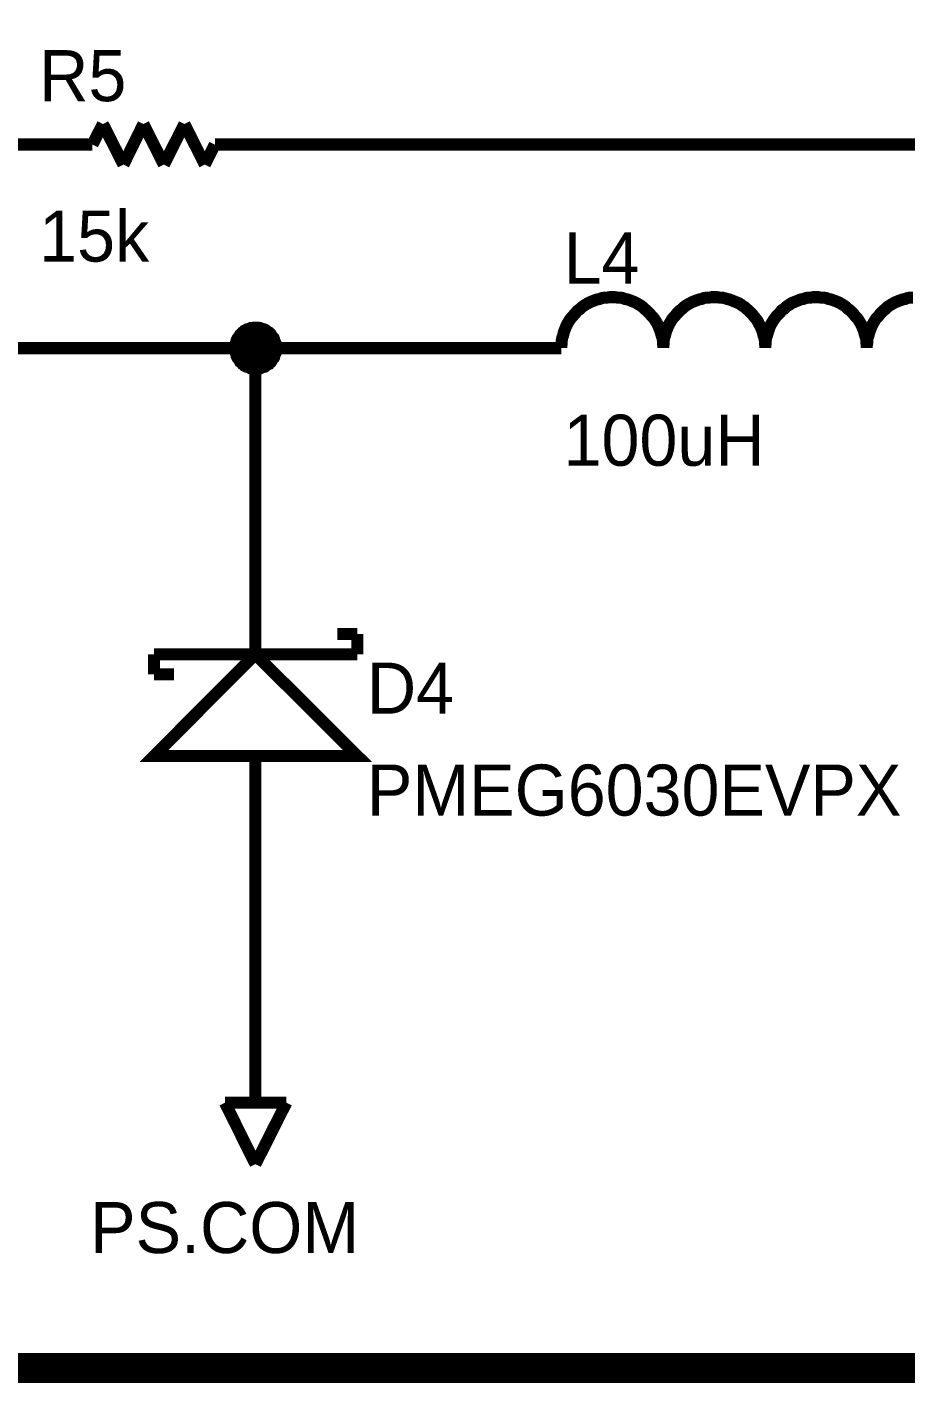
# Model space of a CAD drawing. Header units: inches. Extents: x 0 to 11, y 0 to 8.5.
# Drawn here: x 3.676 to 4.539, y 6.285 to 7.615 of the extents above; entities that cross this region are included whole.
import ezdxf

# ---------------------------------------------------------------- set-up
doc = ezdxf.new("R2010")
doc.units = ezdxf.units.IN
doc.header["$MEASUREMENT"] = 0
doc.layers.add('Sheet', color=255, linetype='Continuous')

msp = doc.modelspace()

# ---------------------------------------------------------------- linework, layer by layer
at = {"layer": 'Sheet'}
for points, const_width in [([(0.6013, 7.8999), (5.6001, 7.8999), (5.6001, 6.2999), (0.6013, 6.2999), (0.6013, 7.8999)], 0.0295), ([(4.0004, 6.9), (3.9003, 6.9996), (3.8007, 6.9), (4.0004, 6.9)], 0.0118), ([(4.0004, 6.9), (3.9003, 6.9996), (3.8007, 6.9), (4.0004, 6.9)], 0.0039)]:
    msp.add_lwpolyline(points, close=True, dxfattribs=dict(at, const_width=const_width))
for points, const_width in [([(3.7506, 7.5197), (3.7404, 7.4996)], 0.0118), ([(3.7708, 7.4799), (3.7506, 7.5197)], 0.0118), ([(3.7904, 7.5197), (3.7708, 7.4799)], 0.0118), ([(3.8105, 7.4799), (3.7904, 7.5197)], 0.0118), ([(3.8306, 7.5197), (3.8105, 7.4799)], 0.0118), ([(3.8507, 7.4799), (3.8306, 7.5197)], 0.0118), ([(3.7006, 7.4996), (3.6006, 7.4996)], 0.0118), ([(3.7404, 7.4996), (3.7006, 7.4996)], 0.0118), ([(3.8605, 7.4996), (3.8507, 7.4799)], 0.0118), ([(3.9003, 7.4996), (3.8605, 7.4996)], 0.0118), ([(3.9003, 7.4996), (4.0004, 7.4996)], 0.0118), ([(4.9005, 7.4996), (4.0004, 7.4996)], 0.0118), ([(4.2505, 7.3499), (4.2478, 7.3499), (4.2456, 7.3495), (4.2429, 7.3495), (4.2403, 7.349), (4.238, 7.3481), (4.2358, 7.3477), (4.2331, 7.3468), (4.2309, 7.3459), (4.2286, 7.345), (4.2269, 7.3441), (4.2246, 7.3428), (4.2224, 7.3414), (4.2206, 7.3401), (4.2188, 7.3383), (4.217, 7.337), (4.2152, 7.3352), (4.2135, 7.3334), (4.2121, 7.3316), (4.2103, 7.3298), (4.209, 7.328), (4.2076, 7.3258), (4.2063, 7.3236), (4.2054, 7.3218), (4.2045, 7.3195), (4.2036, 7.3173), (4.2027, 7.3146), (4.2023, 7.3124), (4.2014, 7.3102), (4.2009, 7.3075), (4.2009, 7.3048), (4.2005, 7.3026), (4.2005, 7.2999)], 0.0118), ([(4.3006, 7.2999), (4.3006, 7.3026), (4.3001, 7.3048), (4.3001, 7.3075), (4.2997, 7.3102), (4.2988, 7.3124), (4.2983, 7.3146), (4.2974, 7.3173), (4.2965, 7.3195), (4.2956, 7.3218), (4.2948, 7.3236), (4.2934, 7.3258), (4.2921, 7.328), (4.2907, 7.3298), (4.2889, 7.3316), (4.2876, 7.3334), (4.2858, 7.3352), (4.284, 7.337), (4.2822, 7.3383), (4.2805, 7.3401), (4.2787, 7.3414), (4.2764, 7.3428), (4.2742, 7.3441), (4.2724, 7.345), (4.2702, 7.3459), (4.2679, 7.3468), (4.2653, 7.3477), (4.263, 7.3481), (4.2608, 7.349), (4.2581, 7.3495), (4.2554, 7.3495), (4.2532, 7.3499), (4.2505, 7.3499)], 0.0118), ([(4.2505, 7.3499), (4.2505, 7.3499), (4.2505, 7.3499), (4.2505, 7.3499), (4.2505, 7.3499), (4.2505, 7.3499), (4.2505, 7.3499), (4.2505, 7.3499), (4.2505, 7.3499), (4.2505, 7.3499), (4.2505, 7.3499), (4.2505, 7.3499), (4.2505, 7.3499), (4.2505, 7.3499), (4.2505, 7.3499), (4.2505, 7.3499), (4.2505, 7.3499), (4.2505, 7.3499), (4.2505, 7.3499), (4.2505, 7.3499), (4.2505, 7.3499), (4.2505, 7.3499), (4.2505, 7.3499), (4.2505, 7.3499), (4.2505, 7.3499), (4.2505, 7.3499), (4.2505, 7.3499), (4.2505, 7.3499), (4.2505, 7.3499), (4.2505, 7.3499), (4.2505, 7.3499), (4.2505, 7.3499), (4.2505, 7.3499)], 0.0118), ([(4.3506, 7.3499), (4.3479, 7.3499), (4.3457, 7.3495), (4.343, 7.3495), (4.3403, 7.349), (4.3381, 7.3481), (4.3359, 7.3477), (4.3332, 7.3468), (4.3309, 7.3459), (4.3287, 7.345), (4.3269, 7.3441), (4.3247, 7.3428), (4.3224, 7.3414), (4.3207, 7.3401), (4.3189, 7.3383), (4.3171, 7.337), (4.3153, 7.3352), (4.3135, 7.3334), (4.3122, 7.3316), (4.3104, 7.3298), (4.309, 7.328), (4.3077, 7.3258), (4.3064, 7.3236), (4.3055, 7.3218), (4.3046, 7.3195), (4.3037, 7.3173), (4.3028, 7.3146), (4.3023, 7.3124), (4.3015, 7.3102), (4.301, 7.3075), (4.301, 7.3048), (4.3006, 7.3026), (4.3006, 7.2999)], 0.0118), ([(4.4006, 7.2999), (4.4006, 7.3026), (4.4002, 7.3048), (4.4002, 7.3075), (4.3997, 7.3102), (4.3988, 7.3124), (4.3984, 7.3146), (4.3975, 7.3173), (4.3966, 7.3195), (4.3957, 7.3218), (4.3944, 7.3236), (4.3935, 7.3258), (4.3921, 7.328), (4.3904, 7.3298), (4.389, 7.3316), (4.3877, 7.3334), (4.3859, 7.3352), (4.3841, 7.337), (4.3823, 7.3383), (4.3805, 7.3401), (4.3783, 7.3414), (4.3765, 7.3428), (4.3743, 7.3441), (4.372, 7.345), (4.3698, 7.3459), (4.3676, 7.3468), (4.3653, 7.3477), (4.3631, 7.3481), (4.3604, 7.349), (4.3582, 7.3495), (4.3555, 7.3495), (4.3533, 7.3499), (4.3506, 7.3499)], 0.0118), ([(4.3506, 7.3499), (4.3506, 7.3499), (4.3506, 7.3499), (4.3506, 7.3499), (4.3506, 7.3499), (4.3506, 7.3499), (4.3506, 7.3499), (4.3506, 7.3499), (4.3506, 7.3499), (4.3506, 7.3499), (4.3506, 7.3499), (4.3506, 7.3499), (4.3506, 7.3499), (4.3506, 7.3499), (4.3506, 7.3499), (4.3506, 7.3499), (4.3506, 7.3499), (4.3506, 7.3499), (4.3506, 7.3499), (4.3506, 7.3499), (4.3506, 7.3499), (4.3506, 7.3499), (4.3506, 7.3499), (4.3506, 7.3499), (4.3506, 7.3499), (4.3506, 7.3499), (4.3506, 7.3499), (4.3506, 7.3499), (4.3506, 7.3499), (4.3506, 7.3499), (4.3506, 7.3499), (4.3506, 7.3499), (4.3506, 7.3499)], 0.0118), ([(4.4502, 7.3499), (4.4475, 7.3499), (4.4453, 7.3495), (4.4426, 7.3495), (4.4404, 7.349), (4.4377, 7.3481), (4.4355, 7.3477), (4.4332, 7.3468), (4.431, 7.3459), (4.4288, 7.345), (4.4265, 7.3441), (4.4247, 7.3428), (4.4225, 7.3414), (4.4207, 7.3401), (4.4189, 7.3383), (4.4167, 7.337), (4.4154, 7.3352), (4.4136, 7.3334), (4.4118, 7.3316), (4.4105, 7.3298), (4.4091, 7.328), (4.4078, 7.3258), (4.4064, 7.3236), (4.4055, 7.3218), (4.4046, 7.3195), (4.4038, 7.3173), (4.4029, 7.3146), (4.4024, 7.3124), (4.4015, 7.3102), (4.4011, 7.3075), (4.4011, 7.3048), (4.4006, 7.3026), (4.4006, 7.2999)], 0.0118), ([(4.5002, 7.2999), (4.5002, 7.3026), (4.4998, 7.3048), (4.4998, 7.3075), (4.4994, 7.3102), (4.4985, 7.3124), (4.498, 7.3146), (4.4971, 7.3173), (4.4962, 7.3195), (4.4953, 7.3218), (4.4944, 7.3236), (4.4931, 7.3258), (4.4918, 7.328), (4.4904, 7.3298), (4.4886, 7.3316), (4.4873, 7.3334), (4.4855, 7.3352), (4.4837, 7.337), (4.4819, 7.3383), (4.4801, 7.3401), (4.4784, 7.3414), (4.4761, 7.3428), (4.4739, 7.3441), (4.4721, 7.345), (4.4699, 7.3459), (4.4676, 7.3468), (4.465, 7.3477), (4.4627, 7.3481), (4.4605, 7.349), (4.4578, 7.3495), (4.4551, 7.3495), (4.4529, 7.3499), (4.4502, 7.3499)], 0.0118), ([(4.4502, 7.3499), (4.4502, 7.3499), (4.4502, 7.3499), (4.4502, 7.3499), (4.4502, 7.3499), (4.4502, 7.3499), (4.4502, 7.3499), (4.4502, 7.3499), (4.4502, 7.3499), (4.4502, 7.3499), (4.4502, 7.3499), (4.4502, 7.3499), (4.4502, 7.3499), (4.4502, 7.3499), (4.4502, 7.3499), (4.4502, 7.3499), (4.4502, 7.3499), (4.4502, 7.3499), (4.4502, 7.3499), (4.4502, 7.3499), (4.4502, 7.3499), (4.4502, 7.3499), (4.4502, 7.3499), (4.4502, 7.3499), (4.4502, 7.3499), (4.4502, 7.3499), (4.4502, 7.3499), (4.4502, 7.3499), (4.4502, 7.3499), (4.4502, 7.3499), (4.4502, 7.3499), (4.4502, 7.3499), (4.4502, 7.3499)], 0.0118), ([(4.5454, 7.3495), (4.5427, 7.3495), (4.54, 7.349), (4.5378, 7.3481), (4.5355, 7.3477), (4.5329, 7.3468), (4.5306, 7.3459), (4.5284, 7.345), (4.5266, 7.3441), (4.5244, 7.3428), (4.5221, 7.3414), (4.5203, 7.3401), (4.5186, 7.3383), (4.5168, 7.337), (4.515, 7.3352), (4.5132, 7.3334), (4.5119, 7.3316), (4.5101, 7.3298), (4.5087, 7.328), (4.5074, 7.3258), (4.5061, 7.3236), (4.5052, 7.3218), (4.5043, 7.3195), (4.5034, 7.3173), (4.5025, 7.3146), (4.502, 7.3124), (4.5011, 7.3102), (4.5007, 7.3075), (4.5007, 7.3048), (4.5002, 7.3026), (4.5002, 7.2999)], 0.0118), ([(3.8806, 7.2999), (3.8806, 7.3008), (3.8806, 7.3021), (3.8811, 7.303), (3.8811, 7.3039), (3.8811, 7.3048), (3.8815, 7.3057), (3.882, 7.307), (3.882, 7.3079), (3.8824, 7.3088), (3.8829, 7.3097), (3.8833, 7.3102), (3.8842, 7.3111), (3.8847, 7.3119), (3.8851, 7.3128), (3.886, 7.3133), (3.8865, 7.3142), (3.8873, 7.3146), (3.8878, 7.3155), (3.8887, 7.316), (3.8896, 7.3164), (3.89, 7.3173), (3.8909, 7.3178), (3.8918, 7.3182), (3.8927, 7.3182), (3.8936, 7.3187), (3.8945, 7.3191), (3.8954, 7.3195), (3.8963, 7.3195), (3.8972, 7.3195), (3.8985, 7.32), (3.8994, 7.32), (3.9003, 7.32)], 0.0118), ([(3.8806, 7.2999), (3.8806, 7.3008), (3.8806, 7.3021), (3.8811, 7.303), (3.8811, 7.3039), (3.8811, 7.3048), (3.8815, 7.3057), (3.882, 7.307), (3.882, 7.3079), (3.8824, 7.3088), (3.8829, 7.3097), (3.8833, 7.3102), (3.8842, 7.3111), (3.8847, 7.3119), (3.8851, 7.3128), (3.886, 7.3133), (3.8865, 7.3142), (3.8873, 7.3146), (3.8878, 7.3155), (3.8887, 7.316), (3.8896, 7.3164), (3.89, 7.3173), (3.8909, 7.3178), (3.8918, 7.3182), (3.8927, 7.3182), (3.8936, 7.3187), (3.8945, 7.3191), (3.8954, 7.3195), (3.8963, 7.3195), (3.8972, 7.3195), (3.8985, 7.32), (3.8994, 7.32), (3.9003, 7.32)], 0.0118), ([(3.8806, 7.2999), (3.8806, 7.3008), (3.8806, 7.3021), (3.8811, 7.303), (3.8811, 7.3039), (3.8811, 7.3048), (3.8815, 7.3057), (3.882, 7.307), (3.882, 7.3079), (3.8824, 7.3088), (3.8829, 7.3097), (3.8833, 7.3102), (3.8842, 7.3111), (3.8847, 7.3119), (3.8851, 7.3128), (3.886, 7.3133), (3.8865, 7.3142), (3.8873, 7.3146), (3.8878, 7.3155), (3.8887, 7.316), (3.8896, 7.3164), (3.89, 7.3173), (3.8909, 7.3178), (3.8918, 7.3182), (3.8927, 7.3182), (3.8936, 7.3187), (3.8945, 7.3191), (3.8954, 7.3195), (3.8963, 7.3195), (3.8972, 7.3195), (3.8985, 7.32), (3.8994, 7.32), (3.9003, 7.32)], 0.0118), ([(3.8806, 7.2999), (3.8806, 7.3008), (3.8806, 7.3021), (3.8811, 7.303), (3.8811, 7.3039), (3.8811, 7.3048), (3.8815, 7.3057), (3.882, 7.307), (3.882, 7.3079), (3.8824, 7.3088), (3.8829, 7.3097), (3.8833, 7.3102), (3.8842, 7.3111), (3.8847, 7.3119), (3.8851, 7.3128), (3.886, 7.3133), (3.8865, 7.3142), (3.8873, 7.3146), (3.8878, 7.3155), (3.8887, 7.316), (3.8896, 7.3164), (3.89, 7.3173), (3.8909, 7.3178), (3.8918, 7.3182), (3.8927, 7.3182), (3.8936, 7.3187), (3.8945, 7.3191), (3.8954, 7.3195), (3.8963, 7.3195), (3.8972, 7.3195), (3.8985, 7.32), (3.8994, 7.32), (3.9003, 7.32)], 0.0118), ([(3.9003, 7.32), (3.9003, 7.32)], 0.0118), ([(3.9003, 7.32), (3.9012, 7.32), (3.9025, 7.32), (3.9034, 7.3195), (3.9043, 7.3195), (3.9052, 7.3195), (3.9061, 7.3191), (3.9074, 7.3187), (3.9083, 7.3182), (3.9092, 7.3182), (3.9101, 7.3178), (3.9106, 7.3173), (3.9115, 7.3164), (3.9124, 7.316), (3.9133, 7.3155), (3.9137, 7.3146), (3.9146, 7.3142), (3.915, 7.3133), (3.9159, 7.3128), (3.9164, 7.3119), (3.9168, 7.3111), (3.9177, 7.3102), (3.9182, 7.3097), (3.9186, 7.3088), (3.9186, 7.3079), (3.9191, 7.307), (3.9195, 7.3057), (3.92, 7.3048), (3.92, 7.3039), (3.92, 7.303), (3.9204, 7.3021), (3.9204, 7.3008), (3.9204, 7.2999)], 0.0118), ([(3.9003, 7.32), (3.9003, 7.32)], 0.0118), ([(3.9003, 7.32), (3.9012, 7.32), (3.9025, 7.32), (3.9034, 7.3195), (3.9043, 7.3195), (3.9052, 7.3195), (3.9061, 7.3191), (3.9074, 7.3187), (3.9083, 7.3182), (3.9092, 7.3182), (3.9101, 7.3178), (3.9106, 7.3173), (3.9115, 7.3164), (3.9124, 7.316), (3.9133, 7.3155), (3.9137, 7.3146), (3.9146, 7.3142), (3.915, 7.3133), (3.9159, 7.3128), (3.9164, 7.3119), (3.9168, 7.3111), (3.9177, 7.3102), (3.9182, 7.3097), (3.9186, 7.3088), (3.9186, 7.3079), (3.9191, 7.307), (3.9195, 7.3057), (3.92, 7.3048), (3.92, 7.3039), (3.92, 7.303), (3.9204, 7.3021), (3.9204, 7.3008), (3.9204, 7.2999)], 0.0118), ([(3.9003, 7.32), (3.9003, 7.32)], 0.0118), ([(3.9003, 7.32), (3.9012, 7.32), (3.9025, 7.32), (3.9034, 7.3195), (3.9043, 7.3195), (3.9052, 7.3195), (3.9061, 7.3191), (3.9074, 7.3187), (3.9083, 7.3182), (3.9092, 7.3182), (3.9101, 7.3178), (3.9106, 7.3173), (3.9115, 7.3164), (3.9124, 7.316), (3.9133, 7.3155), (3.9137, 7.3146), (3.9146, 7.3142), (3.915, 7.3133), (3.9159, 7.3128), (3.9164, 7.3119), (3.9168, 7.3111), (3.9177, 7.3102), (3.9182, 7.3097), (3.9186, 7.3088), (3.9186, 7.3079), (3.9191, 7.307), (3.9195, 7.3057), (3.92, 7.3048), (3.92, 7.3039), (3.92, 7.303), (3.9204, 7.3021), (3.9204, 7.3008), (3.9204, 7.2999)], 0.0118), ([(3.9003, 7.32), (3.9003, 7.32)], 0.0118), ([(3.9003, 7.32), (3.9012, 7.32), (3.9025, 7.32), (3.9034, 7.3195), (3.9043, 7.3195), (3.9052, 7.3195), (3.9061, 7.3191), (3.9074, 7.3187), (3.9083, 7.3182), (3.9092, 7.3182), (3.9101, 7.3178), (3.9106, 7.3173), (3.9115, 7.3164), (3.9124, 7.316), (3.9133, 7.3155), (3.9137, 7.3146), (3.9146, 7.3142), (3.915, 7.3133), (3.9159, 7.3128), (3.9164, 7.3119), (3.9168, 7.3111), (3.9177, 7.3102), (3.9182, 7.3097), (3.9186, 7.3088), (3.9186, 7.3079), (3.9191, 7.307), (3.9195, 7.3057), (3.92, 7.3048), (3.92, 7.3039), (3.92, 7.303), (3.9204, 7.3021), (3.9204, 7.3008), (3.9204, 7.2999)], 0.0118), ([(3.8806, 7.2999), (3.8806, 7.3008), (3.8806, 7.3021), (3.8811, 7.303), (3.8811, 7.3039), (3.8811, 7.3048), (3.8815, 7.3057), (3.882, 7.307), (3.882, 7.3079), (3.8824, 7.3088), (3.8829, 7.3097), (3.8833, 7.3102), (3.8842, 7.3111), (3.8847, 7.3119), (3.8851, 7.3128), (3.886, 7.3133), (3.8865, 7.3142), (3.8873, 7.3146), (3.8878, 7.3155), (3.8887, 7.316), (3.8896, 7.3164), (3.89, 7.3173), (3.8909, 7.3178), (3.8918, 7.3182), (3.8927, 7.3182), (3.8936, 7.3187), (3.8945, 7.3191), (3.8954, 7.3195), (3.8963, 7.3195), (3.8972, 7.3195), (3.8985, 7.32), (3.8994, 7.32), (3.9003, 7.32)], 0.0039), ([(3.8806, 7.2999), (3.8806, 7.3008), (3.8806, 7.3021), (3.8811, 7.303), (3.8811, 7.3039), (3.8811, 7.3048), (3.8815, 7.3057), (3.882, 7.307), (3.882, 7.3079), (3.8824, 7.3088), (3.8829, 7.3097), (3.8833, 7.3102), (3.8842, 7.3111), (3.8847, 7.3119), (3.8851, 7.3128), (3.886, 7.3133), (3.8865, 7.3142), (3.8873, 7.3146), (3.8878, 7.3155), (3.8887, 7.316), (3.8896, 7.3164), (3.89, 7.3173), (3.8909, 7.3178), (3.8918, 7.3182), (3.8927, 7.3182), (3.8936, 7.3187), (3.8945, 7.3191), (3.8954, 7.3195), (3.8963, 7.3195), (3.8972, 7.3195), (3.8985, 7.32), (3.8994, 7.32), (3.9003, 7.32)], 0.0039), ([(3.8806, 7.2999), (3.8806, 7.3008), (3.8806, 7.3021), (3.8811, 7.303), (3.8811, 7.3039), (3.8811, 7.3048), (3.8815, 7.3057), (3.882, 7.307), (3.882, 7.3079), (3.8824, 7.3088), (3.8829, 7.3097), (3.8833, 7.3102), (3.8842, 7.3111), (3.8847, 7.3119), (3.8851, 7.3128), (3.886, 7.3133), (3.8865, 7.3142), (3.8873, 7.3146), (3.8878, 7.3155), (3.8887, 7.316), (3.8896, 7.3164), (3.89, 7.3173), (3.8909, 7.3178), (3.8918, 7.3182), (3.8927, 7.3182), (3.8936, 7.3187), (3.8945, 7.3191), (3.8954, 7.3195), (3.8963, 7.3195), (3.8972, 7.3195), (3.8985, 7.32), (3.8994, 7.32), (3.9003, 7.32)], 0.0039), ([(3.8806, 7.2999), (3.8806, 7.3008), (3.8806, 7.3021), (3.8811, 7.303), (3.8811, 7.3039), (3.8811, 7.3048), (3.8815, 7.3057), (3.882, 7.307), (3.882, 7.3079), (3.8824, 7.3088), (3.8829, 7.3097), (3.8833, 7.3102), (3.8842, 7.3111), (3.8847, 7.3119), (3.8851, 7.3128), (3.886, 7.3133), (3.8865, 7.3142), (3.8873, 7.3146), (3.8878, 7.3155), (3.8887, 7.316), (3.8896, 7.3164), (3.89, 7.3173), (3.8909, 7.3178), (3.8918, 7.3182), (3.8927, 7.3182), (3.8936, 7.3187), (3.8945, 7.3191), (3.8954, 7.3195), (3.8963, 7.3195), (3.8972, 7.3195), (3.8985, 7.32), (3.8994, 7.32), (3.9003, 7.32)], 0.0039), ([(3.9003, 7.32), (3.9003, 7.32)], 0.0039), ([(3.9003, 7.32), (3.9012, 7.32), (3.9025, 7.32), (3.9034, 7.3195), (3.9043, 7.3195), (3.9052, 7.3195), (3.9061, 7.3191), (3.9074, 7.3187), (3.9083, 7.3182), (3.9092, 7.3182), (3.9101, 7.3178), (3.9106, 7.3173), (3.9115, 7.3164), (3.9124, 7.316), (3.9133, 7.3155), (3.9137, 7.3146), (3.9146, 7.3142), (3.915, 7.3133), (3.9159, 7.3128), (3.9164, 7.3119), (3.9168, 7.3111), (3.9177, 7.3102), (3.9182, 7.3097), (3.9186, 7.3088), (3.9186, 7.3079), (3.9191, 7.307), (3.9195, 7.3057), (3.92, 7.3048), (3.92, 7.3039), (3.92, 7.303), (3.9204, 7.3021), (3.9204, 7.3008), (3.9204, 7.2999)], 0.0039), ([(3.9003, 7.32), (3.9003, 7.32)], 0.0039), ([(3.9003, 7.32), (3.9012, 7.32), (3.9025, 7.32), (3.9034, 7.3195), (3.9043, 7.3195), (3.9052, 7.3195), (3.9061, 7.3191), (3.9074, 7.3187), (3.9083, 7.3182), (3.9092, 7.3182), (3.9101, 7.3178), (3.9106, 7.3173), (3.9115, 7.3164), (3.9124, 7.316), (3.9133, 7.3155), (3.9137, 7.3146), (3.9146, 7.3142), (3.915, 7.3133), (3.9159, 7.3128), (3.9164, 7.3119), (3.9168, 7.3111), (3.9177, 7.3102), (3.9182, 7.3097), (3.9186, 7.3088), (3.9186, 7.3079), (3.9191, 7.307), (3.9195, 7.3057), (3.92, 7.3048), (3.92, 7.3039), (3.92, 7.303), (3.9204, 7.3021), (3.9204, 7.3008), (3.9204, 7.2999)], 0.0039), ([(3.9003, 7.32), (3.9003, 7.32)], 0.0039), ([(3.9003, 7.32), (3.9012, 7.32), (3.9025, 7.32), (3.9034, 7.3195), (3.9043, 7.3195), (3.9052, 7.3195), (3.9061, 7.3191), (3.9074, 7.3187), (3.9083, 7.3182), (3.9092, 7.3182), (3.9101, 7.3178), (3.9106, 7.3173), (3.9115, 7.3164), (3.9124, 7.316), (3.9133, 7.3155), (3.9137, 7.3146), (3.9146, 7.3142), (3.915, 7.3133), (3.9159, 7.3128), (3.9164, 7.3119), (3.9168, 7.3111), (3.9177, 7.3102), (3.9182, 7.3097), (3.9186, 7.3088), (3.9186, 7.3079), (3.9191, 7.307), (3.9195, 7.3057), (3.92, 7.3048), (3.92, 7.3039), (3.92, 7.303), (3.9204, 7.3021), (3.9204, 7.3008), (3.9204, 7.2999)], 0.0039), ([(3.9003, 7.32), (3.9003, 7.32)], 0.0039), ([(3.9003, 7.32), (3.9012, 7.32), (3.9025, 7.32), (3.9034, 7.3195), (3.9043, 7.3195), (3.9052, 7.3195), (3.9061, 7.3191), (3.9074, 7.3187), (3.9083, 7.3182), (3.9092, 7.3182), (3.9101, 7.3178), (3.9106, 7.3173), (3.9115, 7.3164), (3.9124, 7.316), (3.9133, 7.3155), (3.9137, 7.3146), (3.9146, 7.3142), (3.915, 7.3133), (3.9159, 7.3128), (3.9164, 7.3119), (3.9168, 7.3111), (3.9177, 7.3102), (3.9182, 7.3097), (3.9186, 7.3088), (3.9186, 7.3079), (3.9191, 7.307), (3.9195, 7.3057), (3.92, 7.3048), (3.92, 7.3039), (3.92, 7.303), (3.9204, 7.3021), (3.9204, 7.3008), (3.9204, 7.2999)], 0.0039), ([(3.9003, 7.1998), (3.9003, 7.2999), (3.0006, 7.2999)], 0.0118), ([(3.9003, 7.2798), (3.8994, 7.2798), (3.8985, 7.2798), (3.8972, 7.2802), (3.8963, 7.2802), (3.8954, 7.2802), (3.8945, 7.2807), (3.8936, 7.2811), (3.8927, 7.2816), (3.8918, 7.2816), (3.8909, 7.282), (3.89, 7.2825), (3.8896, 7.2834), (3.8887, 7.2838), (3.8878, 7.2842), (3.8873, 7.2851), (3.8865, 7.2856), (3.886, 7.2865), (3.8851, 7.2869), (3.8847, 7.2878), (3.8842, 7.2887), (3.8833, 7.2896), (3.8829, 7.2901), (3.8824, 7.2909), (3.882, 7.2918), (3.882, 7.2927), (3.8815, 7.2941), (3.8811, 7.295), (3.8811, 7.2959), (3.8811, 7.2968), (3.8806, 7.2977), (3.8806, 7.299), (3.8806, 7.2999)], 0.0118), ([(3.8806, 7.2999), (3.8806, 7.2999)], 0.0118), ([(3.9003, 7.2798), (3.8994, 7.2798), (3.8985, 7.2798), (3.8972, 7.2802), (3.8963, 7.2802), (3.8954, 7.2802), (3.8945, 7.2807), (3.8936, 7.2811), (3.8927, 7.2816), (3.8918, 7.2816), (3.8909, 7.282), (3.89, 7.2825), (3.8896, 7.2834), (3.8887, 7.2838), (3.8878, 7.2842), (3.8873, 7.2851), (3.8865, 7.2856), (3.886, 7.2865), (3.8851, 7.2869), (3.8847, 7.2878), (3.8842, 7.2887), (3.8833, 7.2896), (3.8829, 7.2901), (3.8824, 7.2909), (3.882, 7.2918), (3.882, 7.2927), (3.8815, 7.2941), (3.8811, 7.295), (3.8811, 7.2959), (3.8811, 7.2968), (3.8806, 7.2977), (3.8806, 7.299), (3.8806, 7.2999)], 0.0118), ([(3.8806, 7.2999), (3.8806, 7.2999)], 0.0118), ([(3.9003, 7.2798), (3.8994, 7.2798), (3.8985, 7.2798), (3.8972, 7.2802), (3.8963, 7.2802), (3.8954, 7.2802), (3.8945, 7.2807), (3.8936, 7.2811), (3.8927, 7.2816), (3.8918, 7.2816), (3.8909, 7.282), (3.89, 7.2825), (3.8896, 7.2834), (3.8887, 7.2838), (3.8878, 7.2842), (3.8873, 7.2851), (3.8865, 7.2856), (3.886, 7.2865), (3.8851, 7.2869), (3.8847, 7.2878), (3.8842, 7.2887), (3.8833, 7.2896), (3.8829, 7.2901), (3.8824, 7.2909), (3.882, 7.2918), (3.882, 7.2927), (3.8815, 7.2941), (3.8811, 7.295), (3.8811, 7.2959), (3.8811, 7.2968), (3.8806, 7.2977), (3.8806, 7.299), (3.8806, 7.2999)], 0.0118), ([(3.8806, 7.2999), (3.8806, 7.2999)], 0.0118), ([(3.9003, 7.2798), (3.8994, 7.2798), (3.8985, 7.2798), (3.8972, 7.2802), (3.8963, 7.2802), (3.8954, 7.2802), (3.8945, 7.2807), (3.8936, 7.2811), (3.8927, 7.2816), (3.8918, 7.2816), (3.8909, 7.282), (3.89, 7.2825), (3.8896, 7.2834), (3.8887, 7.2838), (3.8878, 7.2842), (3.8873, 7.2851), (3.8865, 7.2856), (3.886, 7.2865), (3.8851, 7.2869), (3.8847, 7.2878), (3.8842, 7.2887), (3.8833, 7.2896), (3.8829, 7.2901), (3.8824, 7.2909), (3.882, 7.2918), (3.882, 7.2927), (3.8815, 7.2941), (3.8811, 7.295), (3.8811, 7.2959), (3.8811, 7.2968), (3.8806, 7.2977), (3.8806, 7.299), (3.8806, 7.2999)], 0.0118), ([(3.8806, 7.2999), (3.8806, 7.2999)], 0.0118), ([(3.9003, 7.2798), (3.8994, 7.2798), (3.8985, 7.2798), (3.8972, 7.2802), (3.8963, 7.2802), (3.8954, 7.2802), (3.8945, 7.2807), (3.8936, 7.2811), (3.8927, 7.2816), (3.8918, 7.2816), (3.8909, 7.282), (3.89, 7.2825), (3.8896, 7.2834), (3.8887, 7.2838), (3.8878, 7.2842), (3.8873, 7.2851), (3.8865, 7.2856), (3.886, 7.2865), (3.8851, 7.2869), (3.8847, 7.2878), (3.8842, 7.2887), (3.8833, 7.2896), (3.8829, 7.2901), (3.8824, 7.2909), (3.882, 7.2918), (3.882, 7.2927), (3.8815, 7.2941), (3.8811, 7.295), (3.8811, 7.2959), (3.8811, 7.2968), (3.8806, 7.2977), (3.8806, 7.299), (3.8806, 7.2999)], 0.0039), ([(3.8806, 7.2999), (3.8806, 7.2999)], 0.0039), ([(3.9003, 7.2798), (3.8994, 7.2798), (3.8985, 7.2798), (3.8972, 7.2802), (3.8963, 7.2802), (3.8954, 7.2802), (3.8945, 7.2807), (3.8936, 7.2811), (3.8927, 7.2816), (3.8918, 7.2816), (3.8909, 7.282), (3.89, 7.2825), (3.8896, 7.2834), (3.8887, 7.2838), (3.8878, 7.2842), (3.8873, 7.2851), (3.8865, 7.2856), (3.886, 7.2865), (3.8851, 7.2869), (3.8847, 7.2878), (3.8842, 7.2887), (3.8833, 7.2896), (3.8829, 7.2901), (3.8824, 7.2909), (3.882, 7.2918), (3.882, 7.2927), (3.8815, 7.2941), (3.8811, 7.295), (3.8811, 7.2959), (3.8811, 7.2968), (3.8806, 7.2977), (3.8806, 7.299), (3.8806, 7.2999)], 0.0039), ([(3.8806, 7.2999), (3.8806, 7.2999)], 0.0039), ([(3.9003, 7.2798), (3.8994, 7.2798), (3.8985, 7.2798), (3.8972, 7.2802), (3.8963, 7.2802), (3.8954, 7.2802), (3.8945, 7.2807), (3.8936, 7.2811), (3.8927, 7.2816), (3.8918, 7.2816), (3.8909, 7.282), (3.89, 7.2825), (3.8896, 7.2834), (3.8887, 7.2838), (3.8878, 7.2842), (3.8873, 7.2851), (3.8865, 7.2856), (3.886, 7.2865), (3.8851, 7.2869), (3.8847, 7.2878), (3.8842, 7.2887), (3.8833, 7.2896), (3.8829, 7.2901), (3.8824, 7.2909), (3.882, 7.2918), (3.882, 7.2927), (3.8815, 7.2941), (3.8811, 7.295), (3.8811, 7.2959), (3.8811, 7.2968), (3.8806, 7.2977), (3.8806, 7.299), (3.8806, 7.2999)], 0.0039), ([(3.8806, 7.2999), (3.8806, 7.2999)], 0.0039), ([(3.9003, 7.2798), (3.8994, 7.2798), (3.8985, 7.2798), (3.8972, 7.2802), (3.8963, 7.2802), (3.8954, 7.2802), (3.8945, 7.2807), (3.8936, 7.2811), (3.8927, 7.2816), (3.8918, 7.2816), (3.8909, 7.282), (3.89, 7.2825), (3.8896, 7.2834), (3.8887, 7.2838), (3.8878, 7.2842), (3.8873, 7.2851), (3.8865, 7.2856), (3.886, 7.2865), (3.8851, 7.2869), (3.8847, 7.2878), (3.8842, 7.2887), (3.8833, 7.2896), (3.8829, 7.2901), (3.8824, 7.2909), (3.882, 7.2918), (3.882, 7.2927), (3.8815, 7.2941), (3.8811, 7.295), (3.8811, 7.2959), (3.8811, 7.2968), (3.8806, 7.2977), (3.8806, 7.299), (3.8806, 7.2999)], 0.0039), ([(3.8806, 7.2999), (3.8806, 7.2999)], 0.0039), ([(3.9204, 7.2999), (3.9204, 7.299), (3.9204, 7.2977), (3.92, 7.2968), (3.92, 7.2959), (3.92, 7.295), (3.9195, 7.2941), (3.9191, 7.2927), (3.9186, 7.2918), (3.9186, 7.2909), (3.9182, 7.2901), (3.9177, 7.2896), (3.9168, 7.2887), (3.9164, 7.2878), (3.9159, 7.2869), (3.915, 7.2865), (3.9146, 7.2856), (3.9137, 7.2851), (3.9133, 7.2842), (3.9124, 7.2838), (3.9115, 7.2834), (3.9106, 7.2825), (3.9101, 7.282), (3.9092, 7.2816), (3.9083, 7.2816), (3.9074, 7.2811), (3.9061, 7.2807), (3.9052, 7.2802), (3.9043, 7.2802), (3.9034, 7.2802), (3.9025, 7.2798), (3.9012, 7.2798), (3.9003, 7.2798)], 0.0118), ([(3.9003, 7.2999), (4.1004, 7.2999)], 0.0118), ([(3.9204, 7.2999), (3.9204, 7.299), (3.9204, 7.2977), (3.92, 7.2968), (3.92, 7.2959), (3.92, 7.295), (3.9195, 7.2941), (3.9191, 7.2927), (3.9186, 7.2918), (3.9186, 7.2909), (3.9182, 7.2901), (3.9177, 7.2896), (3.9168, 7.2887), (3.9164, 7.2878), (3.9159, 7.2869), (3.915, 7.2865), (3.9146, 7.2856), (3.9137, 7.2851), (3.9133, 7.2842), (3.9124, 7.2838), (3.9115, 7.2834), (3.9106, 7.2825), (3.9101, 7.282), (3.9092, 7.2816), (3.9083, 7.2816), (3.9074, 7.2811), (3.9061, 7.2807), (3.9052, 7.2802), (3.9043, 7.2802), (3.9034, 7.2802), (3.9025, 7.2798), (3.9012, 7.2798), (3.9003, 7.2798)], 0.0118), ([(3.9204, 7.2999), (3.9204, 7.299), (3.9204, 7.2977), (3.92, 7.2968), (3.92, 7.2959), (3.92, 7.295), (3.9195, 7.2941), (3.9191, 7.2927), (3.9186, 7.2918), (3.9186, 7.2909), (3.9182, 7.2901), (3.9177, 7.2896), (3.9168, 7.2887), (3.9164, 7.2878), (3.9159, 7.2869), (3.915, 7.2865), (3.9146, 7.2856), (3.9137, 7.2851), (3.9133, 7.2842), (3.9124, 7.2838), (3.9115, 7.2834), (3.9106, 7.2825), (3.9101, 7.282), (3.9092, 7.2816), (3.9083, 7.2816), (3.9074, 7.2811), (3.9061, 7.2807), (3.9052, 7.2802), (3.9043, 7.2802), (3.9034, 7.2802), (3.9025, 7.2798), (3.9012, 7.2798), (3.9003, 7.2798)], 0.0118), ([(3.9204, 7.2999), (3.9204, 7.299), (3.9204, 7.2977), (3.92, 7.2968), (3.92, 7.2959), (3.92, 7.295), (3.9195, 7.2941), (3.9191, 7.2927), (3.9186, 7.2918), (3.9186, 7.2909), (3.9182, 7.2901), (3.9177, 7.2896), (3.9168, 7.2887), (3.9164, 7.2878), (3.9159, 7.2869), (3.915, 7.2865), (3.9146, 7.2856), (3.9137, 7.2851), (3.9133, 7.2842), (3.9124, 7.2838), (3.9115, 7.2834), (3.9106, 7.2825), (3.9101, 7.282), (3.9092, 7.2816), (3.9083, 7.2816), (3.9074, 7.2811), (3.9061, 7.2807), (3.9052, 7.2802), (3.9043, 7.2802), (3.9034, 7.2802), (3.9025, 7.2798), (3.9012, 7.2798), (3.9003, 7.2798)], 0.0118), ([(3.9204, 7.2999), (3.9204, 7.299), (3.9204, 7.2977), (3.92, 7.2968), (3.92, 7.2959), (3.92, 7.295), (3.9195, 7.2941), (3.9191, 7.2927), (3.9186, 7.2918), (3.9186, 7.2909), (3.9182, 7.2901), (3.9177, 7.2896), (3.9168, 7.2887), (3.9164, 7.2878), (3.9159, 7.2869), (3.915, 7.2865), (3.9146, 7.2856), (3.9137, 7.2851), (3.9133, 7.2842), (3.9124, 7.2838), (3.9115, 7.2834), (3.9106, 7.2825), (3.9101, 7.282), (3.9092, 7.2816), (3.9083, 7.2816), (3.9074, 7.2811), (3.9061, 7.2807), (3.9052, 7.2802), (3.9043, 7.2802), (3.9034, 7.2802), (3.9025, 7.2798), (3.9012, 7.2798), (3.9003, 7.2798)], 0.0039), ([(3.9204, 7.2999), (3.9204, 7.299), (3.9204, 7.2977), (3.92, 7.2968), (3.92, 7.2959), (3.92, 7.295), (3.9195, 7.2941), (3.9191, 7.2927), (3.9186, 7.2918), (3.9186, 7.2909), (3.9182, 7.2901), (3.9177, 7.2896), (3.9168, 7.2887), (3.9164, 7.2878), (3.9159, 7.2869), (3.915, 7.2865), (3.9146, 7.2856), (3.9137, 7.2851), (3.9133, 7.2842), (3.9124, 7.2838), (3.9115, 7.2834), (3.9106, 7.2825), (3.9101, 7.282), (3.9092, 7.2816), (3.9083, 7.2816), (3.9074, 7.2811), (3.9061, 7.2807), (3.9052, 7.2802), (3.9043, 7.2802), (3.9034, 7.2802), (3.9025, 7.2798), (3.9012, 7.2798), (3.9003, 7.2798)], 0.0039), ([(3.9204, 7.2999), (3.9204, 7.299), (3.9204, 7.2977), (3.92, 7.2968), (3.92, 7.2959), (3.92, 7.295), (3.9195, 7.2941), (3.9191, 7.2927), (3.9186, 7.2918), (3.9186, 7.2909), (3.9182, 7.2901), (3.9177, 7.2896), (3.9168, 7.2887), (3.9164, 7.2878), (3.9159, 7.2869), (3.915, 7.2865), (3.9146, 7.2856), (3.9137, 7.2851), (3.9133, 7.2842), (3.9124, 7.2838), (3.9115, 7.2834), (3.9106, 7.2825), (3.9101, 7.282), (3.9092, 7.2816), (3.9083, 7.2816), (3.9074, 7.2811), (3.9061, 7.2807), (3.9052, 7.2802), (3.9043, 7.2802), (3.9034, 7.2802), (3.9025, 7.2798), (3.9012, 7.2798), (3.9003, 7.2798)], 0.0039), ([(3.9204, 7.2999), (3.9204, 7.299), (3.9204, 7.2977), (3.92, 7.2968), (3.92, 7.2959), (3.92, 7.295), (3.9195, 7.2941), (3.9191, 7.2927), (3.9186, 7.2918), (3.9186, 7.2909), (3.9182, 7.2901), (3.9177, 7.2896), (3.9168, 7.2887), (3.9164, 7.2878), (3.9159, 7.2869), (3.915, 7.2865), (3.9146, 7.2856), (3.9137, 7.2851), (3.9133, 7.2842), (3.9124, 7.2838), (3.9115, 7.2834), (3.9106, 7.2825), (3.9101, 7.282), (3.9092, 7.2816), (3.9083, 7.2816), (3.9074, 7.2811), (3.9061, 7.2807), (3.9052, 7.2802), (3.9043, 7.2802), (3.9034, 7.2802), (3.9025, 7.2798), (3.9012, 7.2798), (3.9003, 7.2798)], 0.0039), ([(3.9204, 7.2999), (3.9204, 7.2999), (3.9204, 7.2999), (3.9204, 7.2999), (3.9204, 7.2999), (3.9204, 7.2999), (3.9204, 7.2999), (3.9204, 7.2999), (3.9204, 7.2999), (3.9204, 7.2999), (3.9204, 7.2999), (3.9204, 7.2999), (3.9204, 7.2999), (3.9204, 7.2999), (3.9204, 7.2999), (3.9204, 7.2999), (3.9204, 7.2999), (3.9204, 7.2999), (3.9204, 7.2999), (3.9204, 7.2999), (3.9204, 7.2999), (3.9204, 7.2999), (3.9204, 7.2999), (3.9204, 7.2999), (3.9204, 7.2999), (3.9204, 7.2999), (3.9204, 7.2999), (3.9204, 7.2999), (3.9204, 7.2999), (3.9204, 7.2999), (3.9204, 7.2999), (3.9204, 7.2999), (3.9204, 7.2999)], 0.0118), ([(3.9204, 7.2999), (3.9204, 7.2999)], 0.0118), ([(3.9204, 7.2999), (3.9204, 7.2999), (3.9204, 7.2999), (3.9204, 7.2999), (3.9204, 7.2999), (3.9204, 7.2999), (3.9204, 7.2999), (3.9204, 7.2999), (3.9204, 7.2999), (3.9204, 7.2999), (3.9204, 7.2999), (3.9204, 7.2999), (3.9204, 7.2999), (3.9204, 7.2999), (3.9204, 7.2999), (3.9204, 7.2999), (3.9204, 7.2999), (3.9204, 7.2999), (3.9204, 7.2999), (3.9204, 7.2999), (3.9204, 7.2999), (3.9204, 7.2999), (3.9204, 7.2999), (3.9204, 7.2999), (3.9204, 7.2999), (3.9204, 7.2999), (3.9204, 7.2999), (3.9204, 7.2999), (3.9204, 7.2999), (3.9204, 7.2999), (3.9204, 7.2999), (3.9204, 7.2999), (3.9204, 7.2999)], 0.0118), ([(3.9204, 7.2999), (3.9204, 7.2999)], 0.0118), ([(3.9204, 7.2999), (3.9204, 7.2999), (3.9204, 7.2999), (3.9204, 7.2999), (3.9204, 7.2999), (3.9204, 7.2999), (3.9204, 7.2999), (3.9204, 7.2999), (3.9204, 7.2999), (3.9204, 7.2999), (3.9204, 7.2999), (3.9204, 7.2999), (3.9204, 7.2999), (3.9204, 7.2999), (3.9204, 7.2999), (3.9204, 7.2999), (3.9204, 7.2999), (3.9204, 7.2999), (3.9204, 7.2999), (3.9204, 7.2999), (3.9204, 7.2999), (3.9204, 7.2999), (3.9204, 7.2999), (3.9204, 7.2999), (3.9204, 7.2999), (3.9204, 7.2999), (3.9204, 7.2999), (3.9204, 7.2999), (3.9204, 7.2999), (3.9204, 7.2999), (3.9204, 7.2999), (3.9204, 7.2999), (3.9204, 7.2999)], 0.0118), ([(3.9204, 7.2999), (3.9204, 7.2999)], 0.0118), ([(3.9204, 7.2999), (3.9204, 7.2999), (3.9204, 7.2999), (3.9204, 7.2999), (3.9204, 7.2999), (3.9204, 7.2999), (3.9204, 7.2999), (3.9204, 7.2999), (3.9204, 7.2999), (3.9204, 7.2999), (3.9204, 7.2999), (3.9204, 7.2999), (3.9204, 7.2999), (3.9204, 7.2999), (3.9204, 7.2999), (3.9204, 7.2999), (3.9204, 7.2999), (3.9204, 7.2999), (3.9204, 7.2999), (3.9204, 7.2999), (3.9204, 7.2999), (3.9204, 7.2999), (3.9204, 7.2999), (3.9204, 7.2999), (3.9204, 7.2999), (3.9204, 7.2999), (3.9204, 7.2999), (3.9204, 7.2999), (3.9204, 7.2999), (3.9204, 7.2999), (3.9204, 7.2999), (3.9204, 7.2999), (3.9204, 7.2999)], 0.0118), ([(3.9204, 7.2999), (3.9204, 7.2999)], 0.0118), ([(3.9204, 7.2999), (3.9204, 7.2999), (3.9204, 7.2999), (3.9204, 7.2999), (3.9204, 7.2999), (3.9204, 7.2999), (3.9204, 7.2999), (3.9204, 7.2999), (3.9204, 7.2999), (3.9204, 7.2999), (3.9204, 7.2999), (3.9204, 7.2999), (3.9204, 7.2999), (3.9204, 7.2999), (3.9204, 7.2999), (3.9204, 7.2999), (3.9204, 7.2999), (3.9204, 7.2999), (3.9204, 7.2999), (3.9204, 7.2999), (3.9204, 7.2999), (3.9204, 7.2999), (3.9204, 7.2999), (3.9204, 7.2999), (3.9204, 7.2999), (3.9204, 7.2999), (3.9204, 7.2999), (3.9204, 7.2999), (3.9204, 7.2999), (3.9204, 7.2999), (3.9204, 7.2999), (3.9204, 7.2999), (3.9204, 7.2999)], 0.0039), ([(3.9204, 7.2999), (3.9204, 7.2999)], 0.0039), ([(3.9204, 7.2999), (3.9204, 7.2999), (3.9204, 7.2999), (3.9204, 7.2999), (3.9204, 7.2999), (3.9204, 7.2999), (3.9204, 7.2999), (3.9204, 7.2999), (3.9204, 7.2999), (3.9204, 7.2999), (3.9204, 7.2999), (3.9204, 7.2999), (3.9204, 7.2999), (3.9204, 7.2999), (3.9204, 7.2999), (3.9204, 7.2999), (3.9204, 7.2999), (3.9204, 7.2999), (3.9204, 7.2999), (3.9204, 7.2999), (3.9204, 7.2999), (3.9204, 7.2999), (3.9204, 7.2999), (3.9204, 7.2999), (3.9204, 7.2999), (3.9204, 7.2999), (3.9204, 7.2999), (3.9204, 7.2999), (3.9204, 7.2999), (3.9204, 7.2999), (3.9204, 7.2999), (3.9204, 7.2999), (3.9204, 7.2999)], 0.0039), ([(3.9204, 7.2999), (3.9204, 7.2999)], 0.0039), ([(3.9204, 7.2999), (3.9204, 7.2999), (3.9204, 7.2999), (3.9204, 7.2999), (3.9204, 7.2999), (3.9204, 7.2999), (3.9204, 7.2999), (3.9204, 7.2999), (3.9204, 7.2999), (3.9204, 7.2999), (3.9204, 7.2999), (3.9204, 7.2999), (3.9204, 7.2999), (3.9204, 7.2999), (3.9204, 7.2999), (3.9204, 7.2999), (3.9204, 7.2999), (3.9204, 7.2999), (3.9204, 7.2999), (3.9204, 7.2999), (3.9204, 7.2999), (3.9204, 7.2999), (3.9204, 7.2999), (3.9204, 7.2999), (3.9204, 7.2999), (3.9204, 7.2999), (3.9204, 7.2999), (3.9204, 7.2999), (3.9204, 7.2999), (3.9204, 7.2999), (3.9204, 7.2999), (3.9204, 7.2999), (3.9204, 7.2999)], 0.0039), ([(3.9204, 7.2999), (3.9204, 7.2999)], 0.0039), ([(3.9204, 7.2999), (3.9204, 7.2999), (3.9204, 7.2999), (3.9204, 7.2999), (3.9204, 7.2999), (3.9204, 7.2999), (3.9204, 7.2999), (3.9204, 7.2999), (3.9204, 7.2999), (3.9204, 7.2999), (3.9204, 7.2999), (3.9204, 7.2999), (3.9204, 7.2999), (3.9204, 7.2999), (3.9204, 7.2999), (3.9204, 7.2999), (3.9204, 7.2999), (3.9204, 7.2999), (3.9204, 7.2999), (3.9204, 7.2999), (3.9204, 7.2999), (3.9204, 7.2999), (3.9204, 7.2999), (3.9204, 7.2999), (3.9204, 7.2999), (3.9204, 7.2999), (3.9204, 7.2999), (3.9204, 7.2999), (3.9204, 7.2999), (3.9204, 7.2999), (3.9204, 7.2999), (3.9204, 7.2999), (3.9204, 7.2999)], 0.0039), ([(3.9204, 7.2999), (3.9204, 7.2999)], 0.0039), ([(4.2005, 7.2999), (4.1004, 7.2999)], 0.0118), ([(3.9003, 6.9996), (3.9003, 7.1998)], 0.0118), ([(3.9807, 7.0197), (4.0004, 7.0197)], 0.0118), ([(4.0004, 7.0197), (4.0004, 6.9996)], 0.0118), ([(4.0004, 6.9996), (3.8007, 6.9996)], 0.0118), ([(3.8007, 6.9996), (3.8007, 6.98)], 0.0118), ([(3.8007, 6.98), (3.8203, 6.98)], 0.0118), ([(3.9003, 6.9), (3.9003, 6.6998)], 0.0118), ([(3.9003, 6.5997), (3.9003, 6.6998)], 0.0118), ([(3.9003, 6.5997), (3.9003, 6.56)], 0.0118), ([(3.9003, 6.4997), (3.8704, 6.56)], 0.0118), ([(3.8704, 6.56), (3.9307, 6.56)], 0.0118), ([(3.9003, 6.4997), (3.9307, 6.56)], 0.0118)]:
    msp.add_lwpolyline(points, dxfattribs=dict(at, const_width=const_width))
at = {"layer": 'Sheet', "const_width": 0.02}
msp.add_lwpolyline([(3.89, 7.3, 1), (3.91, 7.3, 1)], format="xyb", close=True, dxfattribs=at)

# ---------------------------------------------------------------- texts
at = {"layer": 'Sheet'}
for s, height, p in [('R5', 0.05004, (3.6881, 7.5421)), ('15k', 0.05004, (3.6881, 7.3848)), ('L4', 0.05004, (4.2027, 7.3633)), ('100uH', 0.05004, (4.2027, 7.1846)), ('D4', 0.05004, (4.0097, 6.9415)), ('PMEG6030EVPX', 0.050042, (4.0097, 6.8415)), ('PS.COM', 0.05004, (3.7381, 6.4125))]:
    msp.add_text(s, height=height, dxfattribs=at).set_placement(p)

doc.saveas('drawing.dxf')
